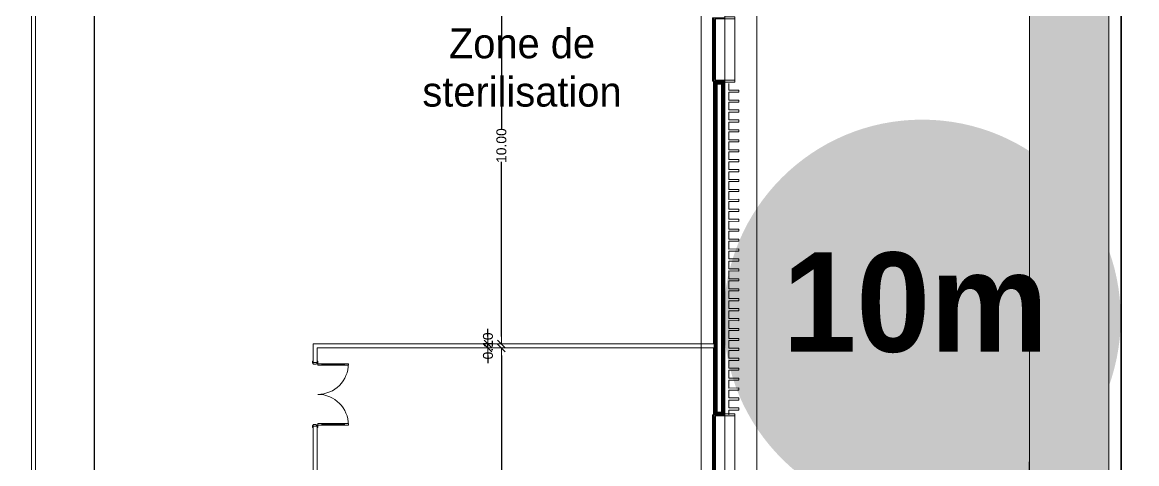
# Model space of a CAD drawing. Header units: millimetres. Extents: x -284281 to 1648660, y -821378 to -151356.
# Drawn here: x -199593 to -171530, y -215721 to -204608 of the extents above; entities that cross this region are included whole.
import ezdxf

# ---------------------------------------------------------------- set-up
doc = ezdxf.new("R2010")
doc.units = ezdxf.units.MM
doc.header["$MEASUREMENT"] = 0
doc.set_wipeout_variables(frame=1)
doc.linetypes.add('Traits', pattern=[282.222223, 141.111112, -141.111112])
doc.linetypes.add('Wipeout_Contour', pattern=[1000, 0, -1000])
doc.layers.get('Defpoints').update_dxf_attribs({"color": 250})
for name, color, linetype in [('Cotations - 1_100', 7, 'Continuous'), ('Divers - Dessin général', 7, 'Continuous'), ('Fenêtres ARCHICAD', 7, 'Continuous'), ('Hachure', 7, 'Continuous'), ('Nouveau_0', 7, 'Continuous'), ('Portes ARCHICAD', 7, 'Continuous'), ('Sols_ Dalles', 7, 'Continuous'), ('Structure - Murs extérieurs', 7, 'Continuous'), ('TopoAlt', 7, 'Continuous')]:
    doc.layers.add(name, color=color, linetype=linetype)
doc.styles.add('STYLE_GENERE_1', font='AGENCYR.TTF')
doc.styles.add('STYLE_GENERE_2', font='arial.ttf')
doc.styles.add('STYLE_GENERE_4', font='AGENCYB.TTF')
doc.dimstyles.new('STYLE_GENERE__1', dxfattribs={"dimtxt": 250, "dimasz": 190, "dimexe": 0.18, "dimexo": 0.0625, "dimgap": 0, "dimtad": 1, "dimtih": 1, "dimtoh": 1, "dimlfac": 0.001, "dimzin": 0, "dimdsep": 46, "dimtxsty": 'STYLE_GENERE_2', "dimblk": 'ARROWHEAD_6', "dimblk1": 'ARROWHEAD_6', "dimblk2": 'ARROWHEAD_6', "dimcen": 0.09, "dimse1": 1, "dimse2": 1, "dimclrd": 7, "dimclre": 7, "dimclrt": 7, "dimazin": 0, "dimtfac": 1, "dimtdec": 4, "dimtmove": 0, "dimatfit": 3, "dimfxl": 1, "dimtolj": 1, "dimtzin": 0, "dimarcsym": 0})
doc.dimstyles.new('STYLE_GENERE__4', dxfattribs={"dimtxt": 250, "dimasz": 190, "dimexe": 0.18, "dimexo": 0.0625, "dimgap": 0, "dimtad": 0, "dimlfac": 0.001, "dimzin": 0, "dimdsep": 46, "dimtxsty": 'STYLE_GENERE_2', "dimblk": 'ARROWHEAD_6', "dimblk1": 'ARROWHEAD_6', "dimblk2": 'ARROWHEAD_6', "dimcen": 0.09, "dimse1": 1, "dimse2": 1, "dimclrd": 7, "dimclre": 7, "dimclrt": 7, "dimazin": 0, "dimtfac": 1, "dimtdec": 4, "dimtmove": 0, "dimatfit": 3, "dimfxl": 1, "dimtolj": 1, "dimtzin": 0, "dimarcsym": 0})
pattern_1 = [(45, (0, 175), (-55.684659, 55.684659), [0, -52.5, 0, -78.75]), (110, (175, 175), (74.000794, 26.934086), [0, -38.5, 0, -66.5])]
pattern_2 = [(45, (0, 0), (-7.0710678, 7.0710678), [])]

# ---------------------------------------------------------------- blocks, each defined once
blk = doc.blocks.new('Dalle_15_1', base_point=(153176, -163719))
at = {"linetype": 'Continuous', "lineweight": 0, "true_color": 0x90b349}
blk.add_hatch(color=55, dxfattribs=at).paths.add_polyline_path([(153176, -163719), (153156, -271725), (155117, -271706), (155135, -165720), (251905, -165737), (251887, -265587), (253887, -265588), (253906, -163738)])
at = {"color": 7, "linetype": 'Continuous', "lineweight": 5, "flags": 128}
blk.add_lwpolyline([(153176, -163719), (153156, -271725), (155117, -271706), (155135, -165720), (251905, -165737), (251887, -265587), (253887, -265588), (253906, -163738)], close=True, dxfattribs=at)
blk = doc.blocks.new('Fenêtre 25')
at = {"layer": 'Fenêtres ARCHICAD', "color": 7, "linetype": 'Continuous', "lineweight": 5}
for p, q in [((-800, 0), (-800, 33)), ((-800, 33), (800, 33)), ((800, 33), (800, 0)), ((-825, -530), (-825, -280)), ((-825, -280), (-775, -280)), ((-825, -280), (-800, -280)), ((-825, -280), (-800, -280)), ((-800, -30), (800, -30)), ((-800, -280), (-800, -50)), ((-800, -50), (-775, -50)), ((-800, -195), (-800, -265)), ((-800, -195), (-800, -265)), ((-800, -195), (-800, -265)), ((-800, -195), (-800, -265)), ((-800, -265), (-800, -280)), ((-800, -265), (-800, -280)), ((-775, -280), (-800, -280)), ((-775, -50), (-775, -280)), ((-775, -280), (-775, -530)), ((775, -280), (775, -50)), ((775, -50), (800, -50)), ((800, -280), (775, -280)), ((775, -280), (825, -280)), ((775, -530), (775, -280)), ((800, -50), (800, -280)), ((800, -195), (800, -265)), ((800, -195), (800, -265)), ((800, -195), (800, -265)), ((800, -195), (800, -265)), ((800, -265), (800, -280)), ((800, -265), (800, -280)), ((800, -280), (825, -280)), ((800, -280), (825, -280)), ((825, -280), (825, -530)), ((-775, -530), (-825, -530)), ((-775, -530), (775, -530)), ((825, -530), (775, -530))]:
    blk.add_line(p, q, dxfattribs=at)
at = {"layer": 'Fenêtres ARCHICAD', "color": 7, "linetype": 'Traits', "lineweight": 5}
blk.add_line((-800, 0), (800, 0), dxfattribs=at)
at = {"color": 254, "linetype": 'Wipeout_Contour', "lineweight": 0, "ltscale": 3003.33026}
blk.add_wipeout([(-750, 0), (-750, -50), (750, -50), (750, 0)], dxfattribs=at).dxf.layer = 'Fenêtres ARCHICAD'
at = {"layer": 'Fenêtres ARCHICAD', "color": 7, "linetype": 'Continuous', "lineweight": 5}
for p, q in [((-800, 0), (-750, 0)), ((-800, 0), (-800, -15)), ((-800, 0), (-800, -15)), ((-750, 0), (-750, -50)), ((-750, 0), (750, 0)), ((750, -50), (750, 0)), ((750, 0), (800, 0)), ((800, 0), (800, -15)), ((800, 0), (800, -15)), ((-800, -15), (-800, -50)), ((-800, -15), (-800, -50)), ((-750, -50), (-800, -50)), ((-800, -50), (-800, -85)), ((-800, -50), (-800, -85)), ((-800, -85), (-800, -195)), ((-800, -85), (-800, -195)), ((-800, -85), (-800, -195)), ((-800, -85), (-800, -195)), ((-750, -25), (750, -25)), ((750, -50), (-750, -50)), ((800, -50), (750, -50)), ((800, -15), (800, -50)), ((800, -15), (800, -50)), ((800, -50), (800, -85)), ((800, -50), (800, -85)), ((800, -85), (800, -195)), ((800, -85), (800, -195)), ((800, -85), (800, -195)), ((800, -85), (800, -195))]:
    blk.add_line(p, q, dxfattribs=at)
blk = doc.blocks.new('Mur_2_1', base_point=(244226, -173396))
at = {"color": 254, "linetype": 'Wipeout_Contour', "lineweight": 0, "ltscale": 1289190.62966633}
blk.add_wipeout([(244211, -206093), (244211, -214493), (244226, -214493), (244226, -206093)], dxfattribs=at)
at = {"linetype": 'Continuous', "lineweight": 5, "true_color": 0x5f5f5f}
h = blk.add_hatch(dxfattribs=at)
h.set_pattern_fill('ENDUIT_0001', color=251, style=0, pattern_type=2)
h.set_pattern_definition(pattern_1)
h.paths.add_polyline_path([(244211, -206093), (244211, -214493), (244226, -214493), (244226, -206093)])
at = {"color": 254, "linetype": 'Wipeout_Contour', "lineweight": 0, "ltscale": 1289060.773175198}
blk.add_wipeout([(244141, -206163), (244141, -214423), (244211, -214493), (244211, -206093)], dxfattribs=at)
at = {"linetype": 'Continuous', "lineweight": 5, "true_color": 0x5f5f5f}
h = blk.add_hatch(dxfattribs=at)
h.set_pattern_fill('BRIQUES_TERRE_CUITE__INT_97', color=251, style=0, pattern_type=2)
h.set_pattern_definition(pattern_2)
h.paths.add_polyline_path([(244141, -206163), (244141, -214423), (244211, -214493), (244211, -206093)])
at = {"color": 254, "linetype": 'Wipeout_Contour', "lineweight": 0, "ltscale": 1288786.973812704}
blk.add_wipeout([(244141, -206163), (244031, -206163), (244031, -214423), (244141, -214423)], dxfattribs=at)
at = {"color": 254, "linetype": 'Wipeout_Contour', "lineweight": 0, "ltscale": 1297133.148125937}
blk.add_wipeout([(243961, -212806), (243946, -212806), (243946, -214493), (243961, -214493)], dxfattribs=at)
at = {"linetype": 'Continuous', "lineweight": 5, "true_color": 0x5f5f5f}
h = blk.add_hatch(dxfattribs=at)
h.set_pattern_fill('ENDUIT_0001', color=251, style=0, pattern_type=2)
h.set_pattern_definition(pattern_1)
h.paths.add_polyline_path([(243961, -212806), (243946, -212806), (243946, -214493), (243961, -214493)])
at = {"color": 254, "linetype": 'Wipeout_Contour', "lineweight": 0, "ltscale": 1286033.216354332}
blk.add_wipeout([(243946, -212706), (243961, -212706), (243961, -206093), (243946, -206093)], dxfattribs=at)
at = {"linetype": 'Continuous', "lineweight": 5, "true_color": 0x5f5f5f}
h = blk.add_hatch(dxfattribs=at)
h.set_pattern_fill('ENDUIT_0001', color=251, style=0, pattern_type=2)
h.set_pattern_definition(pattern_1)
h.paths.add_polyline_path([(243946, -212706), (243961, -212706), (243961, -206093), (243946, -206093)])
at = {"color": 254, "linetype": 'Wipeout_Contour', "lineweight": 0, "ltscale": 1288516.324365202}
blk.add_wipeout([(243961, -214493), (244031, -214493), (244031, -206093), (243961, -206093)], dxfattribs=at)
at = {"linetype": 'Continuous', "lineweight": 5, "true_color": 0x5f5f5f}
h = blk.add_hatch(dxfattribs=at)
h.set_pattern_fill('BRIQUES_TERRE_CUITE__INT_97', color=251, style=0, pattern_type=2)
h.set_pattern_definition(pattern_2)
h.paths.add_polyline_path([(243961, -214493), (244031, -214493), (244031, -206093), (243961, -206093)])
at = {"color": 7, "linetype": 'Continuous', "lineweight": 5}
for p, q in [((243961, -212706), (243946, -212706)), ((243961, -212806), (243961, -212706)), ((243946, -212806), (243961, -212806))]:
    blk.add_line(p, q, dxfattribs=at)
at = {"color": 254, "linetype": 'Wipeout_Contour', "lineweight": 0, "ltscale": 1277968.088979136}
blk.add_wipeout([(244141, -206163), (244211, -206093), (244031, -206093), (244031, -206163)], dxfattribs=at)
at = {"color": 254, "linetype": 'Wipeout_Contour', "lineweight": 0, "ltscale": 1299714.584061193}
blk.add_wipeout([(244141, -214423), (244031, -214423), (244031, -214493), (244211, -214493)], dxfattribs=at)
at = {"linetype": 'Continuous', "lineweight": 5, "true_color": 0x5f5f5f}
h = blk.add_hatch(dxfattribs=at)
h.set_pattern_fill('BRIQUES_TERRE_CUITE__INT_97', color=251, style=0, pattern_type=2)
h.set_pattern_definition(pattern_2)
h.paths.add_polyline_path([(244141, -206163), (244211, -206093), (244031, -206093), (244031, -206163)])
h = blk.add_hatch(dxfattribs=at)
h.set_pattern_fill('BRIQUES_TERRE_CUITE__INT_97', color=251, style=0, pattern_type=2)
h.set_pattern_definition(pattern_2)
h.paths.add_polyline_path([(244141, -214423), (244031, -214423), (244031, -214493), (244211, -214493)])
at = {"color": 7, "linetype": 'Continuous', "lineweight": 5}
for p, q in [((243946, -206093), (243961, -206093)), ((243961, -206093), (243961, -212706)), ((243961, -206093), (243996, -206093)), ((243996, -206093), (244031, -206093)), ((244031, -206093), (244141, -206093)), ((244031, -206093), (244141, -206093)), ((244031, -214423), (244031, -206163)), ((244141, -206163), (244031, -206163)), ((244141, -206093), (244211, -206093)), ((244141, -206093), (244211, -206093)), ((244141, -214423), (244141, -206163)), ((244211, -214493), (244211, -206093)), ((244211, -206093), (244226, -206093)), ((244226, -206118), (244226, -206093)), ((243961, -212806), (243961, -214493)), ((243946, -214493), (243961, -214493)), ((243961, -214493), (243996, -214493)), ((243996, -214493), (244031, -214493)), ((244141, -214423), (244031, -214423)), ((244031, -214493), (244141, -214493)), ((244031, -214493), (244141, -214493)), ((244141, -214493), (244211, -214493)), ((244141, -214493), (244211, -214493)), ((244211, -214493), (244226, -214493)), ((244226, -214493), (244226, -214468))]:
    blk.add_line(p, q, dxfattribs=at)
at = {"color": 7, "linetype": 'Continuous', "lineweight": 5, "flags": 128}
for points in [[(243946, -206093), (243946, -212706)], [(244226, -214493), (244226, -206093)], [(243946, -212806), (243946, -214493)]]:
    blk.add_lwpolyline(points, dxfattribs=at)
at = {"layer": 'Fenêtres ARCHICAD', "color": 7, "linetype": 'Continuous', "lineweight": 5, "zscale": 1000, "rotation": 89.99999999999997}
for p in [(243946, -205293), (243946, -215293)]:
    blk.add_blockref('Fenêtre 25', p, dxfattribs=at)
blk = doc.blocks.new('Mur_54_1', base_point=(254206, -163438))
at = {"layer": 'TopoAlt', "color": 211, "linetype": 'Continuous', "lineweight": 5, "true_color": 0xfe55ff, "flags": 128}
for points in [[(253906, -163738), (253886, -270769)], [(254186, -271068), (254206, -163738)]]:
    blk.add_lwpolyline(points, dxfattribs=at)
blk = doc.blocks.new('Mur_142_1', base_point=(233861, -212806))
at = {"layer": 'Structure - Murs extérieurs', "color": 7, "linetype": 'Continuous', "lineweight": 5}
for p, q in [((243961, -212706), (243946, -212706)), ((243961, -212806), (243961, -212706)), ((243946, -212806), (243961, -212806))]:
    blk.add_line(p, q, dxfattribs=at)
at = {"layer": 'Structure - Murs extérieurs', "color": 7, "linetype": 'Continuous', "lineweight": 5, "flags": 128}
for points in [[(233861, -212706), (233861, -212806)], [(243946, -212706), (233861, -212706)], [(233961, -212806), (243946, -212806)]]:
    blk.add_lwpolyline(points, dxfattribs=at)
blk = doc.blocks.new('Porte double 25_8')
at = {"layer": 'Portes ARCHICAD', "color": 7, "linetype": 'Continuous', "lineweight": 5}
for p, q in [((-772, 772), (-772, 672)), ((-732, 772), (-772, 772)), ((-772, 672), (-732, 672)), ((-752, 672), (-752, 100)), ((-732, 672), (-732, 772)), ((732, 672), (732, 772)), ((732, 772), (772, 772)), ((772, 672), (732, 672)), ((752, 672), (752, 100)), ((772, 772), (772, 672)), ((-787, 4), (-837, 4)), ((-837, 4), (-837, -15)), ((-772, 0), (-800, 0)), ((-800, 0), (-800, -115)), ((-787, -15), (-787, 4)), ((-732, 100), (-772, 100)), ((-772, 100), (-772, 0)), ((-772, -40), (-772, 0)), ((-772, 0), (-732, 0)), ((-732, 0), (-732, 100)), ((732, 0), (732, 100)), ((732, 100), (772, 100)), ((772, 0), (732, 0)), ((772, 100), (772, 0)), ((800, 0), (772, 0)), ((772, 0), (772, -40)), ((837, 4), (787, 4)), ((787, 4), (787, -15)), ((800, -115), (800, 0)), ((837, -15), (837, 4)), ((-837, -15), (-787, -15)), ((-800, -15), (-837, -15)), ((-800, -15), (-837, -15)), ((-787, -115), (-837, -115)), ((-837, -115), (-837, -134)), ((-800, -115), (-837, -115)), ((-800, -115), (-837, -115)), ((-837, -134), (-787, -134)), ((-800, -115), (-800, -15)), ((-800, -115), (-800, -15)), ((-800, -115), (-760, -115)), ((-787, -134), (-787, -115)), ((-760, -40), (-772, -40)), ((-760, -115), (-760, -40)), ((772, -40), (760, -40)), ((760, -40), (760, -115)), ((760, -115), (800, -115)), ((787, -15), (837, -15)), ((837, -115), (787, -115)), ((787, -115), (787, -134)), ((787, -134), (837, -134)), ((800, -115), (800, -15)), ((800, -115), (800, -15)), ((800, -15), (837, -15)), ((800, -15), (837, -15)), ((800, -115), (837, -115)), ((800, -115), (837, -115)), ((837, -134), (837, -115))]:
    blk.add_line(p, q, dxfattribs=at)
at = {"layer": 'Portes ARCHICAD', "color": 7, "linetype": 'Continuous', "lineweight": 5, "flags": 128}
for points in [[(-772, 672), (-772, 100), (-752, 100), (-752, 672)], [(-752, 672), (-752, 100), (-732, 100), (-732, 672)], [(752, 672), (752, 100), (732, 100), (732, 672)], [(772, 672), (772, 100), (752, 100), (752, 672)]]:
    blk.add_lwpolyline(points, close=True, dxfattribs=at)
at = {"layer": 'Portes ARCHICAD', "color": 7, "linetype": 'Continuous', "lineweight": 5}
for centre, start, end in [((-772, 0), 0, 90), ((772, 0), 90, 180)]:
    blk.add_arc(centre, 772, start, end, dxfattribs=at)
blk = doc.blocks.new('Mur_173_1', base_point=(233861, -237106))
at = {"layer": 'Structure - Murs extérieurs', "color": 7, "linetype": 'Continuous', "lineweight": 5}
for p, q in [((233861, -213176), (233861, -213139)), ((233861, -213176), (233961, -213176)), ((233961, -213176), (233961, -213139)), ((233861, -214776), (233861, -214813)), ((233861, -214776), (233961, -214776)), ((233961, -214776), (233961, -214813))]:
    blk.add_line(p, q, dxfattribs=at)
at = {"layer": 'Structure - Murs extérieurs', "color": 7, "linetype": 'Continuous', "lineweight": 5, "flags": 128}
for points in [[(233861, -212806), (233861, -213176)], [(233961, -213176), (233961, -212806)], [(233861, -214776), (233861, -237006)], [(233961, -237006), (233961, -214776)]]:
    blk.add_lwpolyline(points, dxfattribs=at)
at = {"layer": 'Portes ARCHICAD', "color": 7, "linetype": 'Continuous', "lineweight": 5, "zscale": 1000, "rotation": 270}
blk.add_blockref('Porte double 25_8', (233976, -213976), dxfattribs=at)
blk = doc.blocks.new('Mur_174_1', base_point=(226766, -237106))
at = {"layer": 'Structure - Murs extérieurs', "color": 7, "linetype": 'Continuous', "lineweight": 5, "flags": 128}
for points in [[(226766, -187606), (226766, -234600)], [(226866, -234600), (226866, -202706)]]:
    blk.add_lwpolyline(points, dxfattribs=at)
blk = doc.blocks.new('Tôle profilée 25')
at = {"color": 7, "linetype": 'Continuous', "lineweight": 5}
for p, q in [((-250, 8177.5), (-250, 8150)), ((0, 8176.5), (-250, 8177.5)), ((-250, 8150), (-250, 8122.5)), ((0, 8347.3), (0, 8176.5)), ((-250, 8122.5), (0, 8123.5)), ((-250, 7927.5), (-250, 7900)), ((0, 7926.5), (-250, 7927.5)), ((-250, 7900), (-250, 7872.5)), ((-250, 7872.5), (0, 7873.5)), ((0, 8123.5), (0, 7926.5)), ((0, 7873.5), (0, 7676.5)), ((-250, 7677.5), (-250, 7650)), ((0, 7676.5), (-250, 7677.5)), ((-250, 7650), (-250, 7622.5)), ((-250, 7622.5), (0, 7623.5)), ((0, 7623.5), (0, 7426.5)), ((-250, 7427.5), (-250, 7400)), ((0, 7426.5), (-250, 7427.5)), ((-250, 7400), (-250, 7372.5)), ((-250, 7372.5), (0, 7373.5)), ((0, 7373.5), (0, 7176.5)), ((-250, 7177.5), (-250, 7150)), ((0, 7176.5), (-250, 7177.5)), ((-250, 7150), (-250, 7122.5)), ((-250, 7122.5), (0, 7123.5)), ((0, 7123.5), (0, 6926.5)), ((-250, 6927.5), (-250, 6900)), ((0, 6926.5), (-250, 6927.5)), ((-250, 6900), (-250, 6872.5)), ((-250, 6872.5), (0, 6873.5)), ((0, 6873.5), (0, 6676.5)), ((-250, 6677.5), (-250, 6650)), ((0, 6676.5), (-250, 6677.5)), ((-250, 6650), (-250, 6622.5)), ((-250, 6622.5), (0, 6623.5)), ((0, 6623.5), (0, 6426.5)), ((-250, 6427.5), (-250, 6400)), ((0, 6426.5), (-250, 6427.5)), ((-250, 6400), (-250, 6372.5)), ((-250, 6372.5), (0, 6373.5)), ((-250, 6177.5), (-250, 6150)), ((0, 6176.5), (-250, 6177.5)), ((0, 6373.5), (0, 6176.5)), ((-250, 6150), (-250, 6122.5)), ((-250, 6122.5), (0, 6123.5)), ((-250, 5927.5), (-250, 5900)), ((0, 5926.5), (-250, 5927.5)), ((-250, 5900), (-250, 5872.5)), ((0, 6123.5), (0, 5926.5)), ((-250, 5872.5), (0, 5873.5)), ((-250, 5677.5), (-250, 5650)), ((0, 5676.5), (-250, 5677.5)), ((-250, 5650), (-250, 5622.5)), ((-250, 5622.5), (0, 5623.5)), ((0, 5873.5), (0, 5676.5)), ((0, 5623.5), (0, 5426.5)), ((-250, 5427.5), (-250, 5400)), ((0, 5426.5), (-250, 5427.5)), ((-250, 5400), (-250, 5372.5)), ((-250, 5372.5), (0, 5373.5)), ((0, 5373.5), (0, 5176.5)), ((-250, 5177.5), (-250, 5150)), ((0, 5176.5), (-250, 5177.5)), ((-250, 5150), (-250, 5122.5)), ((-250, 5122.5), (0, 5123.5)), ((0, 5123.5), (0, 4926.5)), ((-250, 4927.5), (-250, 4900)), ((0, 4926.5), (-250, 4927.5)), ((-250, 4900), (-250, 4872.5)), ((-250, 4872.5), (0, 4873.5)), ((0, 4873.5), (0, 4676.5)), ((-250, 4677.5), (-250, 4650)), ((0, 4676.5), (-250, 4677.5)), ((-250, 4650), (-250, 4622.5)), ((-250, 4622.5), (0, 4623.5)), ((0, 4623.5), (0, 4426.5)), ((-250, 4427.5), (-250, 4400)), ((0, 4426.5), (-250, 4427.5)), ((-250, 4400), (-250, 4372.5)), ((-250, 4372.5), (0, 4373.5)), ((0, 4373.5), (0, 4176.5)), ((-250, 4177.5), (-250, 4150)), ((0, 4176.5), (-250, 4177.5)), ((-250, 4150), (-250, 4122.5)), ((-250, 4122.5), (0, 4123.5)), ((0, 4123.5), (0, 3926.5)), ((-250, 3927.5), (-250, 3900)), ((0, 3926.5), (-250, 3927.5)), ((-250, 3900), (-250, 3872.5)), ((-250, 3872.5), (0, 3873.5)), ((-250, 3677.5), (-250, 3650)), ((0, 3676.5), (-250, 3677.5)), ((-250, 3650), (-250, 3622.5)), ((0, 3873.5), (0, 3676.5)), ((-250, 3622.5), (0, 3623.5)), ((-250, 3427.5), (-250, 3400)), ((0, 3426.5), (-250, 3427.5)), ((-250, 3400), (-250, 3372.5)), ((-250, 3372.5), (0, 3373.5)), ((0, 3623.5), (0, 3426.5)), ((0, 3373.5), (0, 3176.5)), ((-250, 3177.5), (-250, 3150)), ((0, 3176.5), (-250, 3177.5)), ((-250, 3150), (-250, 3122.5)), ((-250, 3122.5), (0, 3123.5)), ((0, 3123.5), (0, 2926.5)), ((-250, 2927.5), (-250, 2900)), ((0, 2926.5), (-250, 2927.5)), ((-250, 2900), (-250, 2872.5)), ((-250, 2872.5), (0, 2873.5)), ((0, 2873.5), (0, 2676.5)), ((-250, 2677.5), (-250, 2650)), ((0, 2676.5), (-250, 2677.5)), ((-250, 2650), (-250, 2622.5)), ((-250, 2622.5), (0, 2623.5)), ((0, 2623.5), (0, 2426.5)), ((-250, 2427.5), (-250, 2400)), ((0, 2426.5), (-250, 2427.5)), ((-250, 2400), (-250, 2372.5)), ((-250, 2372.5), (0, 2373.5)), ((0, 2373.5), (0, 2176.5)), ((-250, 2177.5), (-250, 2150)), ((0, 2176.5), (-250, 2177.5)), ((-250, 2150), (-250, 2122.5)), ((-250, 2122.5), (0, 2123.5)), ((0, 2123.5), (0, 1926.5)), ((-250, 1927.5), (-250, 1900)), ((0, 1926.5), (-250, 1927.5)), ((-250, 1900), (-250, 1872.5)), ((-250, 1872.5), (0, 1873.5)), ((0, 1873.5), (0, 1676.5)), ((-250, 1677.5), (-250, 1650)), ((0, 1676.5), (-250, 1677.5)), ((-250, 1650), (-250, 1622.5)), ((-250, 1622.5), (0, 1623.5)), ((-250, 1427.5), (-250, 1400)), ((0, 1426.5), (-250, 1427.5)), ((0, 1623.5), (0, 1426.5)), ((-250, 1400), (-250, 1372.5)), ((-250, 1372.5), (0, 1373.5)), ((-250, 1177.5), (-250, 1150)), ((0, 1176.5), (-250, 1177.5)), ((-250, 1150), (-250, 1122.5)), ((-250, 1122.5), (0, 1123.5)), ((0, 1373.5), (0, 1176.5)), ((0, 1123.5), (0, 926.5)), ((-250, 927.5), (-250, 900)), ((0, 926.5), (-250, 927.5)), ((-250, 900), (-250, 872.5)), ((-250, 872.5), (0, 873.5)), ((0, 873.5), (0, 676.5)), ((-250, 677.5), (-250, 650)), ((0, 676.5), (-250, 677.5)), ((-250, 650), (-250, 622.5)), ((-250, 622.5), (0, 623.5)), ((0, 623.5), (0, 426.5)), ((-250, 427.5), (-250, 400)), ((0, 426.5), (-250, 427.5)), ((-250, 400), (-250, 372.5)), ((-250, 372.5), (0, 373.5)), ((0, 373.5), (0, 176.5)), ((-250, 177.5), (-250, 150)), ((0, 176.5), (-250, 177.5)), ((-250, 150), (-250, 122.5)), ((-250, 122.5), (0, 123.5)), ((0, 123.5), (0, 0))]:
    blk.add_line(p, q, dxfattribs=at)
blk = doc.blocks.new('ARROWHEAD_6')
at = {"color": 0, "linetype": 'Continuous', "lineweight": 0}
for p, q in [((0, 0), (-1, 0)), ((-0.5, -0.5), (0.5, 0.5))]:
    blk.add_line(p, q, dxfattribs=at)
blk = doc.blocks.new('*D1214')
at = {"layer": 'Cotations - 1_100', "color": 7, "linetype": 'Continuous', "lineweight": -2, "transparency": 16777216}
blk.add_line((-206434, -177471), (-182373, -177471), dxfattribs=at)
at = {"layer": 'Defpoints', "color": 0, "linetype": 'Continuous', "transparency": 16777216}
for p in [(-182183, -177471), (-206624, -213398), (-182183, -213396)]:
    blk.add_point(p, dxfattribs=at)
at = {"layer": 'Cotations - 1_100', "color": 7, "linetype": 'Continuous', "lineweight": -2, "transparency": 16777216, "xscale": 190, "yscale": 190, "zscale": 190, "rotation": 180}
blk.add_blockref('ARROWHEAD_6', (-206624, -177471), dxfattribs=at)
at = {"layer": 'Cotations - 1_100', "color": 7, "linetype": 'Continuous', "lineweight": -2, "transparency": 16777216, "xscale": 190, "yscale": 190, "zscale": 190}
blk.add_blockref('ARROWHEAD_6', (-182183, -177471), dxfattribs=at)
at = {"layer": 'Cotations - 1_100', "color": 7, "linetype": 'Continuous', "lineweight": 5, "transparency": 16777216, "insert": (-194744, -177345), "char_height": 250, "attachment_point": 5, "style": 'STYLE_GENERE_2'}
blk.add_mtext('\\A1;24.44', dxfattribs=at)
blk = doc.blocks.new('*D1215')
at = {"layer": 'Cotations - 1_100', "color": 7, "linetype": 'Continuous', "lineweight": -2, "transparency": 16777216}
for p, q in [((-182373, -177471), (-183213, -177471)), ((-181903, -177471), (-182183, -177471)), ((-181713, -177471), (-181523, -177471))]:
    blk.add_line(p, q, dxfattribs=at)
at = {"layer": 'Defpoints', "color": 0, "linetype": 'Continuous', "transparency": 16777216}
for p in [(-181903, -177471), (-182183, -213396), (-181903, -213396)]:
    blk.add_point(p, dxfattribs=at)
at = {"layer": 'Cotations - 1_100', "color": 7, "linetype": 'Continuous', "lineweight": -2, "transparency": 16777216, "xscale": 190, "yscale": 190, "zscale": 190}
blk.add_blockref('ARROWHEAD_6', (-182183, -177471), dxfattribs=at)
at = {"layer": 'Cotations - 1_100', "color": 7, "linetype": 'Continuous', "lineweight": -2, "transparency": 16777216, "xscale": 190, "yscale": 190, "zscale": 190, "rotation": 180}
blk.add_blockref('ARROWHEAD_6', (-181903, -177471), dxfattribs=at)
at = {"layer": 'Cotations - 1_100', "color": 7, "linetype": 'Continuous', "lineweight": 5, "transparency": 16777216, "insert": (-182888, -177343), "char_height": 250, "attachment_point": 5, "style": 'STYLE_GENERE_2'}
blk.add_mtext('\\A1;0.28', dxfattribs=at)
blk = doc.blocks.new('*D1200')
at = {"layer": 'Cotations - 1_100', "color": 7, "linetype": 'Continuous', "lineweight": -2, "transparency": 16777216}
for p, q in [((-187528, -212996), (-187528, -224489)), ((-187528, -236816), (-187528, -225337))]:
    blk.add_line(p, q, dxfattribs=at)
at = {"layer": 'Defpoints', "color": 0, "linetype": 'Continuous', "transparency": 16777216}
for p in [(-187528, -212806), (-187176, -212806), (-182183, -237006)]:
    blk.add_point(p, dxfattribs=at)
at = {"layer": 'Cotations - 1_100', "color": 7, "linetype": 'Continuous', "lineweight": -2, "transparency": 16777216, "xscale": 190, "yscale": 190, "zscale": 190}
for p, rotation in [((-187528, -212806), 90), ((-187528, -237006), 270)]:
    blk.add_blockref('ARROWHEAD_6', p, dxfattribs=dict(at, rotation=rotation))
at = {"layer": 'Cotations - 1_100', "color": 7, "linetype": 'Continuous', "lineweight": 5, "transparency": 16777216, "insert": (-187528, -224913), "char_height": 250, "attachment_point": 5, "rotation": 90, "style": 'STYLE_GENERE_2'}
blk.add_mtext('\\A1;24.20', dxfattribs=at)
blk = doc.blocks.new('*D1201')
at = {"layer": 'Cotations - 1_100', "color": 7, "linetype": 'Continuous', "lineweight": -2, "transparency": 16777216}
for p, q in [((-187866, -212516), (-187866, -212326)), ((-187866, -212806), (-187866, -212706)), ((-187866, -212996), (-187866, -213186))]:
    blk.add_line(p, q, dxfattribs=at)
at = {"layer": 'Defpoints', "color": 0, "linetype": 'Continuous', "transparency": 16777216}
for p in [(-187866, -212706), (-187226, -212706), (-187176, -212806)]:
    blk.add_point(p, dxfattribs=at)
at = {"layer": 'Cotations - 1_100', "color": 7, "linetype": 'Continuous', "lineweight": -2, "transparency": 16777216, "xscale": 190, "yscale": 190, "zscale": 190}
for p, rotation in [((-187866, -212706), 270), ((-187866, -212806), 90)]:
    blk.add_blockref('ARROWHEAD_6', p, dxfattribs=dict(at, rotation=rotation))
at = {"layer": 'Cotations - 1_100', "color": 7, "linetype": 'Continuous', "lineweight": 5, "transparency": 16777216, "insert": (-187866, -212756), "char_height": 250, "attachment_point": 5, "rotation": 90, "style": 'STYLE_GENERE_2'}
blk.add_mtext('\\A1;0.10', dxfattribs=at)
blk = doc.blocks.new('*D1202')
at = {"layer": 'Cotations - 1_100', "color": 7, "linetype": 'Continuous', "lineweight": -2, "transparency": 16777216}
for p, q in [((-187528, -202896), (-187528, -207303)), ((-187528, -212516), (-187528, -208123))]:
    blk.add_line(p, q, dxfattribs=at)
at = {"layer": 'Defpoints', "color": 0, "linetype": 'Continuous', "transparency": 16777216}
for p in [(-190723, -202706), (-187528, -202706), (-187226, -212706)]:
    blk.add_point(p, dxfattribs=at)
at = {"layer": 'Cotations - 1_100', "color": 7, "linetype": 'Continuous', "lineweight": -2, "transparency": 16777216, "xscale": 190, "yscale": 190, "zscale": 190}
for p, rotation in [((-187528, -202706), 90), ((-187528, -212706), 270)]:
    blk.add_blockref('ARROWHEAD_6', p, dxfattribs=dict(at, rotation=rotation))
at = {"layer": 'Cotations - 1_100', "color": 7, "linetype": 'Continuous', "lineweight": 5, "transparency": 16777216, "insert": (-187528, -207713), "char_height": 250, "attachment_point": 5, "rotation": 90, "style": 'STYLE_GENERE_2'}
blk.add_mtext('\\A1;10.00', dxfattribs=at)
blk = doc.blocks.new('*D1255')
at = {"layer": 'Cotations - 1_100', "color": 7, "linetype": 'Continuous', "lineweight": -2, "transparency": 16777216}
for p, q in [((-197784, -202896), (-197784, -223487)), ((-197784, -244916), (-197784, -224339))]:
    blk.add_line(p, q, dxfattribs=at)
at = {"layer": 'Defpoints', "color": 0, "linetype": 'Continuous', "transparency": 16777216}
for p in [(-197784, -202706), (-190723, -202706), (-194404, -245106)]:
    blk.add_point(p, dxfattribs=at)
at = {"layer": 'Cotations - 1_100', "color": 7, "linetype": 'Continuous', "lineweight": -2, "transparency": 16777216, "xscale": 190, "yscale": 190, "zscale": 190}
for p, rotation in [((-197784, -202706), 90), ((-197784, -245106), 270)]:
    blk.add_blockref('ARROWHEAD_6', p, dxfattribs=dict(at, rotation=rotation))
at = {"layer": 'Cotations - 1_100', "color": 7, "linetype": 'Continuous', "lineweight": 5, "transparency": 16777216, "insert": (-197784, -223913), "char_height": 250, "attachment_point": 5, "rotation": 90, "style": 'STYLE_GENERE_2'}
blk.add_mtext('\\A1;42.40', dxfattribs=at)

msp = doc.modelspace()

# ---------------------------------------------------------------- linework, layer by layer
at = {"color": 9, "linetype": 'Continuous', "lineweight": 5}
msp.add_lwpolyline([(-276945.65025, -275935.04226), (-284280.88961, -275935.04226), (-284280.88961, -295062.57111), (-156908.51063, -293826.86817), (-156908.51063, -270902.73426), (-157366.28318, -270902.73426), (-171915.7319, -271040.57524), (-171915.7319, -163437.63526), (-272966.2927, -163437.63526), (-272966.2927, -271040.57524), (-272973.13194, -271040.57524), (-272972.94884, -272000.51928), (-272946.18611, -272000.51417, -0.4094273642)], format="xyb", close=True, dxfattribs=at)
at = {"color": 7, "linetype": 'Continuous', "lineweight": 5}
msp.add_lwpolyline([(-272993.59542, -163719.4882), (-273013.03397, -271660.98042), (-271013.03401, -271661.34059), (-270993.95562, -165719.84833), (-174224.06959, -165737.27506), (-174241.97478, -265587.29374), (-172241.97481, -265587.6539), (-172223.70945, -163737.63526)], close=True, dxfattribs=at)
at = {"layer": 'Sols_ Dalles', "color": 250, "linetype": 'Continuous', "lineweight": 5, "true_color": 0x1f1f1f}
for points in [[(-181095.89228, -253324.45234), (-181095.89228, -171904.45116), (-265218.49249, -171904.45116), (-265218.49249, -229924.45116), (-265218.49249, -260719.45234)], [(-263861.24443, -259319.45234), (-263861.24443, -231324.45116), (-263861.24443, -173304.45116), (-182495.89228, -173304.45116), (-182495.89228, -253324.45234)]]:
    msp.add_lwpolyline(points, dxfattribs=at)
at = {"layer": 'TopoAlt', "color": 211, "linetype": 'Continuous', "lineweight": 5, "true_color": 0xfe55ff}
for points in [[(-172223.70945, -163737.63526), (-172242.98415, -270769.24799)], [(-171943.03788, -271067.6377), (-171923.70945, -163737.63526)]]:
    msp.add_lwpolyline(points, dxfattribs=at)

# ---------------------------------------------------------------- block references
at = {"color": 7, "linetype": 'Continuous', "lineweight": 5}
msp.add_blockref('Dalle_15_1', (-272953.58495, -163719.4954), dxfattribs=at)
at = {"layer": 'Structure - Murs extérieurs', "color": 7, "lineweight": 5}
for name, p in [('Mur_174_1', (-199363.29814, -237105.57129)), ('Mur_173_1', (-192268.29814, -237105.57129))]:
    msp.add_blockref(name, p, dxfattribs=at)
at = {"layer": 'TopoAlt', "color": 211, "lineweight": 5, "true_color": 0xfe55ff}
msp.add_blockref('Mur_54_1', (-171923.65542, -163437.63526), dxfattribs=at)

# ---------------------------------------------------------------- texts
at = {"layer": 'Hachure', "color": 250, "linetype": 'Continuous', "lineweight": 5, "true_color": 0x1f1f1f, "insert": (-187009.62798, -205752.55491), "char_height": 750, "width": 4871.8967645, "attachment_point": 5, "line_spacing_factor": 0.97291, "style": 'STYLE_GENERE_1'}
msp.add_mtext('\\A1;{\\pqc;\\fAgency FB|b0|i0|c0|p34;Zone de \\fAgency FB|b0|i0|c0|p34;sterilisation\\fAgency FB|b0|i0|c0|p34; }', dxfattribs=at)
at = {"layer": 'Hachure', "color": 14, "linetype": 'Continuous', "lineweight": 5, "true_color": 0xa40f02, "insert": (-177103.80173, -211671.58411), "char_height": 2500, "attachment_point": 5, "style": 'STYLE_GENERE_4'}
msp.add_mtext('\\A1;{\\pqc;\\fAgency FB|b1|i0|c0|p34;10\\fAgency FB|b1|i0|c0|p34;m}', dxfattribs=at)

# ---------------------------------------------------------------- dimensions: what is measured, and where the dimension line sits
at = {"layer": 'Cotations - 1_100', "color": 7, "linetype": 'Continuous', "lineweight": 5}
for base, p1, p2, picture, middle in [((-197783.89128, -202705.57129), (-194403.54393, -245105.57129), (-190723.29814, -202705.57129), '*D1255', (-197783.89128, -223912.99882)), ((-187528.44255, -202705.57129), (-187225.79814, -212705.57129), (-190723.29814, -202705.57129), '*D1202', (-187528.44255, -207712.99882)), ((-187865.94255, -212705.57129), (-187175.79814, -212805.57129), (-187225.79814, -212705.57129), '*D1201', (-187865.94255, -212755.57129))]:
    dim = msp.add_linear_dim(base=base, p1=p1, p2=p2, angle=90, dimstyle='STYLE_GENERE__4', dxfattribs=at)
    dim.commit()
    dim.dimension.update_dxf_attribs({"geometry": picture, "text_midpoint": middle, "dimtype": 160, "text_rotation": 90})

# ---------------------------------------------------------------- next in the draw order: block references
at = {"color": 7, "lineweight": 5}
msp.add_blockref('Mur_2_1', (-181903.29814, -173395.57011), dxfattribs=at)

# ---------------------------------------------------------------- next in the draw order: hatches: boundary and pattern name
at = {"linetype": 'Continuous', "lineweight": 0, "true_color": 0xa7a7a7}
msp.add_hatch(color=253, dxfattribs=at).paths.add_polyline_path([(-181932.41137, -212059.08119, 1), (-171932.41137, -212059.08119, 1)])

# ---------------------------------------------------------------- next in the draw order: linework, layer by layer
at = {"layer": 'Divers - Dessin général', "color": 14, "linetype": 'Continuous', "lineweight": 5, "true_color": 0x990000}
msp.add_lwpolyline([(-171923.65542, -163437.63526), (-171943.03788, -271067.6377), (-273272.94367, -272027.63374), (-273290.3137, -197317.63509), (-273293.65591, -163437.63526)], close=True, dxfattribs=at)
at = {"layer": 'Nouveau_0', "color": 7, "linetype": 'Continuous', "lineweight": 5}
msp.add_lwpolyline([(-181903.29814, -173395.57011), (-181903.29814, -253395.57011), (-206903.29814, -253395.57011), (-206903.29814, -173395.57011)], close=True, dxfattribs=at)
at = {"layer": 'TopoAlt', "color": 7, "linetype": 'Continuous', "lineweight": 5, "flags": 128}
msp.add_lwpolyline([(-273293.65591, -163437.63526), (-273293.59869, -163737.63526), (-273272.96147, -271934.33653), (-272972.96147, -271934.27931), (-272993.59869, -163737.63526), (-172223.70945, -163737.63526), (-172242.98415, -270769.24799), (-172243.03818, -271069.25262), (-171943.03788, -271067.63769), (-171923.70945, -163737.63526), (-171923.65542, -163437.63526), (-172223.65543, -163437.63526), (-272993.65591, -163437.63526)], close=True, dxfattribs=at)

# ---------------------------------------------------------------- next in the draw order: block references
at = {"color": 7, "linetype": 'Continuous', "lineweight": 5, "xscale": -1, "zscale": 1000}
msp.add_blockref('Tôle profilée 25', (-181803.29814, -214492.54765), dxfattribs=at)
at = {"layer": 'Structure - Murs extérieurs', "color": 7, "lineweight": 5}
msp.add_blockref('Mur_142_1', (-192268.29814, -212805.57129), dxfattribs=at)

# ---------------------------------------------------------------- next in the draw order: dimensions: what is measured, and where the dimension line sits
at = {"layer": 'Cotations - 1_100', "color": 7, "linetype": 'Continuous', "lineweight": 5}
for base, p1, p2, picture, middle in [((-182183.29814, -177470.56191), (-206623.78973, -213397.84995), (-182183.29814, -213395.59652), '*D1214', (-194743.54397, -177470.56191)), ((-181903.29814, -177470.56191), (-182183.29814, -213395.59652), (-181903.29814, -213395.5707), '*D1215', (-182888.24698, -177470.56191))]:
    dim = msp.add_linear_dim(base=base, p1=p1, p2=p2, dimstyle='STYLE_GENERE__1', dxfattribs=at)
    dim.commit()
    dim.dimension.update_dxf_attribs({"geometry": picture, "text_midpoint": middle, "dimtype": 160})
dim = msp.add_linear_dim(base=(-187528.44255, -212805.57129), p1=(-182183.29814, -237005.57129), p2=(-187175.79814, -212805.57129), angle=90, dimstyle='STYLE_GENERE__4', dxfattribs=at)
dim.commit()
dim.dimension.update_dxf_attribs({"geometry": '*D1200', "text_midpoint": (-187528.44255, -224912.99882), "dimtype": 160, "text_rotation": 90})

doc.saveas('drawing.dxf')
